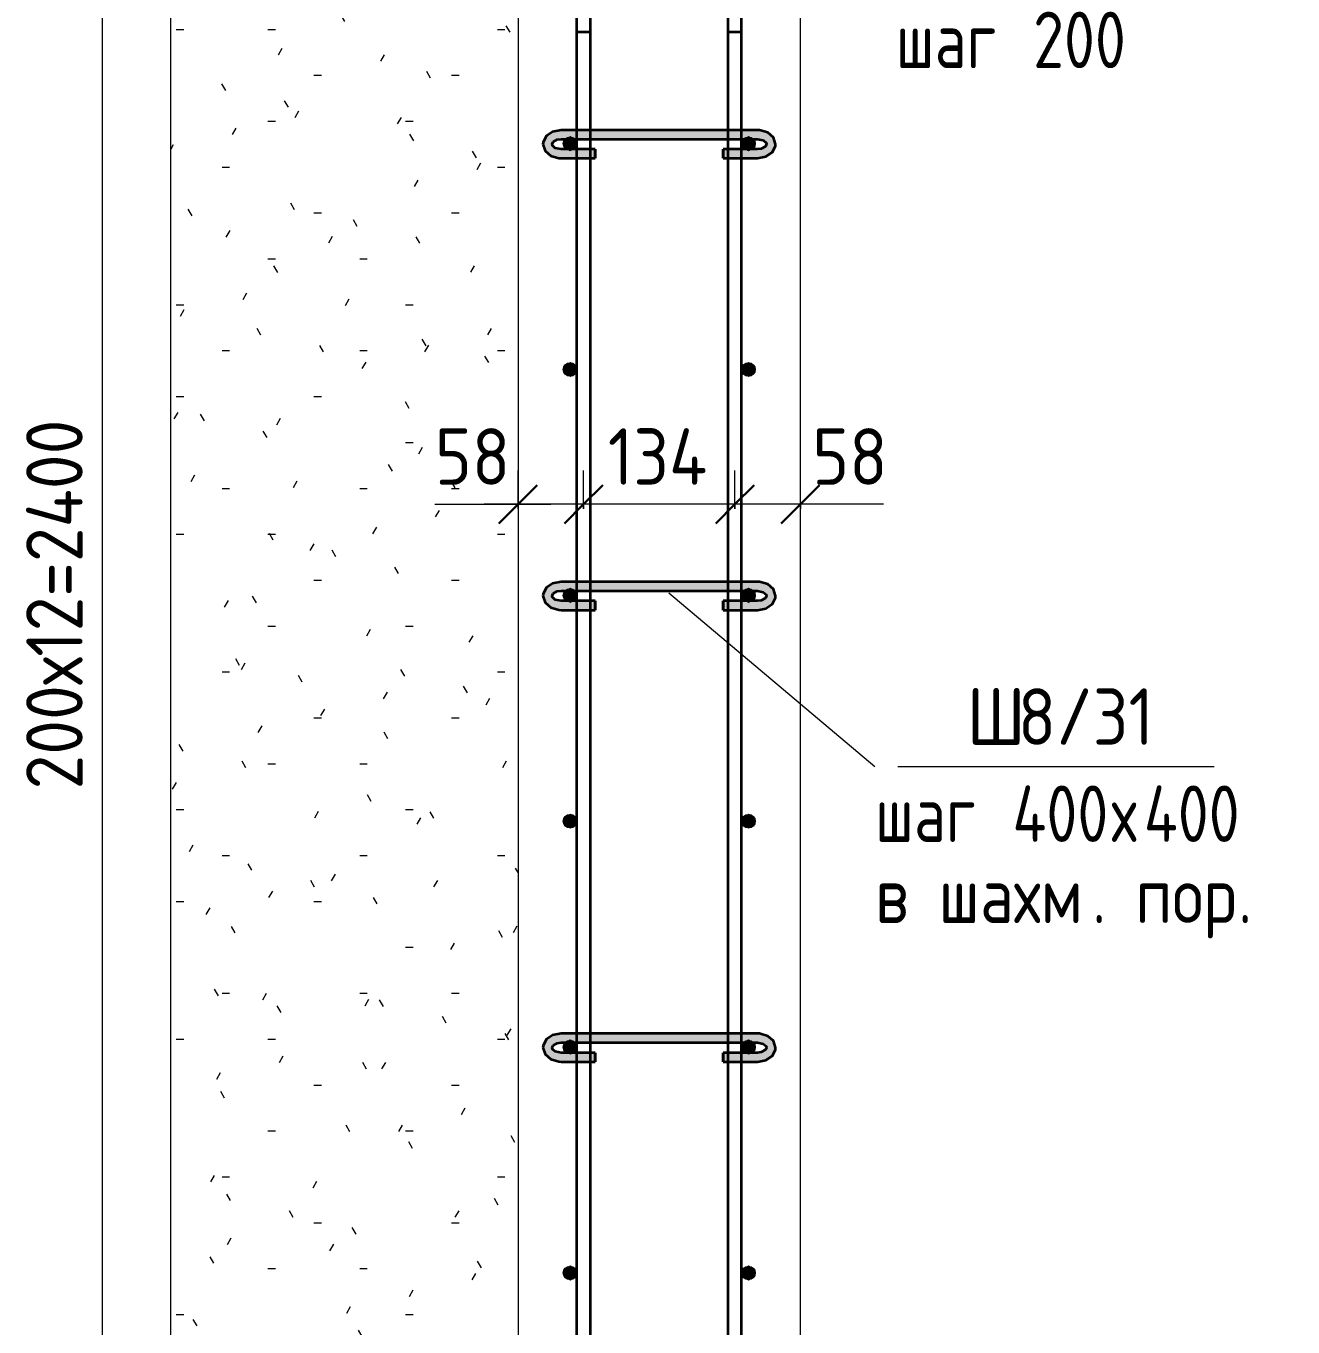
# Model space of a CAD drawing. Header units: millimetres. Extents: x 2384 to 38512, y -3571 to 48684.
# Drawn here: x 31386 to 32509, y -1968 to -816 of the extents above; entities that cross this region are included whole.
import ezdxf

# ---------------------------------------------------------------- set-up
doc = ezdxf.new("R2010")
doc.units = ezdxf.units.MM
for name, color, linetype, lineweight in [('AA_Dim', 7, 'Continuous', 9), ('AA_Dim-20', 7, 'Continuous', 9), ('AA_Oformlenie', 7, 'Continuous', 9), ('AA_Vinoska', 7, 'Continuous', 9), ('AF_Element', 7, 'Continuous', 20), ('AF_Element_Грунт', 253, 'Continuous', 20), ('AF_Stena_Опалубка', 253, 'Continuous', 20), ('Gen_Text', 7, 'Continuous', 9), ('KR_Armatura', 7, 'Continuous', 20), ('KR_Armatura_Tonkie', 7, 'Continuous', 20)]:
    doc.layers.add(name, color=color, linetype=linetype, lineweight=lineweight)
doc.styles.add('ISOCPEUR_1', font='isocpeur.ttf', dxfattribs={"width": 0.9, "height": 50})
doc.styles.add('ISOCPEUR_2', font='isocpeur.ttf', dxfattribs={"width": 0.8, "height": 50})
doc.styles.add('ISOCPEUR_3', font='isocpeur.ttf', dxfattribs={"width": 0.85, "height": 50})
doc.dimstyles.new('00_Точн_3_знака__прозр_', dxfattribs={"dimscale": 304.8, "dimtxt": 49.799059, "dimasz": 0.111549, "dimexe": 0.098425, "dimexo": 0.065617, "dimgap": 0.006562, "dimtad": 1, "dimdec": 3, "dimrnd": 0.001, "dimdsep": 46, "dimtxsty": 'ISOCPEUR_1', "dimblk1": 'OBLIQUE', "dimblk2": 'OBLIQUE', "dimsah": 1, "dimcen": 0.09, "dimdle": 0.098425, "dimazin": 0, "dimtfac": 1, "dimtdec": 4, "dimtix": 1, "dimtmove": 1, "dimatfit": 3, "dimfxl": 1, "dimtvp": 1, "dimtolj": 1, "dimtzin": 0, "dimlwd": 18, "dimlwe": 18, "dimarcsym": 2})
doc.dimstyles.new('00_Точн_3_знака__прозр__1', dxfattribs={"dimscale": 304.8, "dimtxt": 49.799059, "dimasz": 0.111549, "dimexe": 0.098425, "dimexo": 0.065617, "dimgap": 0.006562, "dimtad": 1, "dimdec": 3, "dimrnd": 0.001, "dimdsep": 46, "dimtxsty": 'ISOCPEUR_1', "dimblk1": 'OBLIQUE', "dimblk2": 'OBLIQUE', "dimsah": 1, "dimcen": 0.09, "dimdle": 0.098425, "dimazin": 0, "dimtfac": 1, "dimtdec": 4, "dimtix": 1, "dimtmove": 0, "dimatfit": 3, "dimfxl": 1, "dimtvp": 1, "dimtolj": 1, "dimtzin": 0, "dimlwd": 18, "dimlwe": 18, "dimarcsym": 2})

# ---------------------------------------------------------------- blocks, each defined once
blk = doc.blocks.new('грунт2 - грунт1-3847967-Сечение 10')
at = {"layer": 'AF_Element', "lineweight": 9}
h = blk.add_hatch(dxfattribs=at)
h.set_pattern_fill('FP_7', color=256, style=0, pattern_type=2)
h.set_pattern_definition([(0, (2786.753, -250), (162.56, 40.64), [6.706, -115.214, 6.706, -115.214, -650.24]), (0, (2786.753, -250), (162.56, 40.64), [-243.84, 6.706, -237.134, 6.706, -115.214, -284.48]), (0, (2786.753, -250), (162.56, 40.64), [-609.6, 6.706, -74.574, 6.706, -196.494]), (120, (2847.713, -229.68), (-116.47527, 120.4611), [6.706, -115.214, 6.706, -115.214, -650.24]), (120, (2847.713, -229.68), (-116.47527, 120.4611), [-243.84, 6.706, -237.134, 6.706, -115.214, -284.48]), (120, (2847.713, -229.68), (-116.47527, 120.4611), [-609.6, 6.706, -74.574, 6.706, -196.494]), (240, (2868.033, -148.4), (-46.08473, -161.1011), [6.706, -115.214, 6.706, -115.214, -650.24]), (240, (2868.033, -148.4), (-46.08473, -161.1011), [-243.84, 6.706, -237.134, 6.706, -115.214, -284.48]), (240, (2868.033, -148.4), (-46.08473, -161.1011), [-609.6, 6.706, -74.574, 6.706, -196.494])])
h.paths.add_polyline_path([(4525.3, -3059.8), (5078.6, -3059.8), (5078.6, -3043.7), (5100.6, -3043.7), (5100.6, -3059.8), (5111.9, -3025.1), (5123.2, -3059.8), (5510.1, -3059.8), (5510.1, -2970), (3760.1, -2970), (3760.1, -379.8), (3452.4, -379.8), (3452.4, -438.7), (3468.1, -438.7), (3468.1, -461.2), (3452.4, -461.2), (3487, -472.2), (3452.4, -483.2), (3452.4, -2171.1), (3468.1, -2171.1), (3468.1, -2193.6), (3452.4, -2193.6), (3487, -2204.6), (3452.4, -2215.6), (3452.4, -3059.8), (3979.8, -3059.8), (3979.8, -3043.7), (4001.8, -3043.7), (4001.8, -3059.8), (4013, -3025.1), (4024.3, -3059.8), (4217.6, -3059.8)])
blk = doc.blocks.new('261_Шпилька массив _НесАрм_РабПлоск_ - 8 А240-3919164-Сечение 10')
at = {"layer": 'KR_Armatura_Tonkie', "lineweight": 35}
for points in [[(3798.1, -931.8), (3798.1, -925), (3791.9, -923.5), (3790.5, -921.8), (3790.1, -920.5), (3791.1, -917.7), (3794.5, -915.5), (3798.1, -914.8), (3798.1, -908), (3792, -909), (3789.2, -910.3), (3785.6, -913.4), (3783.3, -916.2), (3782.1, -920.5), (3783.3, -924.8), (3786.7, -928.5), (3792.2, -931), (3794.2, -931.3)], [(3958.1, -914.8), (3972.1, -914.8), (3972.1, -908), (3798.1, -908.1), (3798.1, -914.8), (3948.4, -914.8)], [(3972.1, -931.8), (3978.2, -930.9), (3983.4, -928.5), (3986.8, -924.8), (3988.1, -920.5), (3986.8, -916.1), (3984.5, -912.6), (3979.6, -909.5), (3972.1, -908.1), (3972.1, -914.8), (3976.1, -915.6), (3979, -917.7), (3980, -920.7), (3979.4, -922.1), (3977.5, -923.7), (3972.1, -925.1), (3972.1, -931)], [(3833, -916), (3972.1, -915.9), (3972.1, -914.8), (3798.1, -914.8), (3798.1, -916), (3824.1, -916)], [(3798.1, -931.8), (3828.4, -931.8), (3828.4, -925), (3798.1, -925.1), (3798.1, -931)], [(3798.1, -933), (3828.4, -932.8), (3828.4, -931.8), (3798.1, -931.8), (3798.1, -932.8)], [(3972.1, -931.8), (3972.1, -925), (3941.8, -925.1), (3941.8, -931.8), (3958.1, -931.8)], [(3941.8, -933), (3972.1, -932.8), (3972.1, -931.8), (3941.8, -931.8), (3941.8, -932.8)], [(3798.1, -1331.8), (3798.1, -1325), (3791.9, -1323.5), (3790.5, -1321.8), (3790.1, -1320.5), (3791.1, -1317.7), (3794.5, -1315.5), (3798.1, -1314.8), (3798.1, -1308), (3792, -1309), (3789.2, -1310.3), (3785.6, -1313.4), (3783.3, -1316.2), (3782.1, -1320.5), (3783.3, -1324.8), (3786.7, -1328.5), (3792.2, -1331), (3794.5, -1331.3)], [(3909.9, -1314.8), (3972.1, -1314.8), (3972.1, -1308), (3798.1, -1308.1), (3798.1, -1314.8), (3833, -1314.8)], [(3972.1, -1331.8), (3978.2, -1330.9), (3983.4, -1328.5), (3986.8, -1324.8), (3988.1, -1320.5), (3986.8, -1316.1), (3984.5, -1312.6), (3979.6, -1309.5), (3972.1, -1308.1), (3972.1, -1314.8), (3976.1, -1315.6), (3979, -1317.7), (3980, -1320.7), (3979.4, -1322.1), (3977.5, -1323.7), (3972.1, -1325.1), (3972.1, -1331)], [(3967.6, -1316), (3972.1, -1315.9), (3972.1, -1314.8), (3798.1, -1314.8), (3798.1, -1316), (3958.1, -1316)], [(3828.4, -1331.8), (3828.4, -1325), (3798.1, -1325.1), (3798.1, -1331.8), (3824.1, -1331.8)], [(3824.1, -1333), (3828.4, -1332.8), (3828.4, -1331.8), (3798.1, -1331.8), (3798.1, -1333), (3813.7, -1333)], [(3958.1, -1331.8), (3972.1, -1331.8), (3972.1, -1325), (3941.8, -1325.1), (3941.8, -1331.8), (3948.4, -1331.8)], [(3967.6, -1333), (3972.1, -1332.8), (3972.1, -1331.8), (3941.8, -1331.8), (3941.8, -1333), (3958.1, -1333)], [(3798.1, -1731.8), (3798.1, -1725), (3791.9, -1723.5), (3790.5, -1721.8), (3790.1, -1720.5), (3791.1, -1717.7), (3794.5, -1715.5), (3798.1, -1714.8), (3798.1, -1708), (3792, -1709), (3789.2, -1710.3), (3785.6, -1713.4), (3783.3, -1716.2), (3782.1, -1720.5), (3783.3, -1724.8), (3786.7, -1728.5), (3792.2, -1731), (3794.5, -1731.3)], [(3909.9, -1714.8), (3972.1, -1714.8), (3972.1, -1708), (3798.1, -1708.1), (3798.1, -1714.8), (3833, -1714.8)], [(3967.6, -1716), (3972.1, -1715.9), (3972.1, -1714.8), (3798.1, -1714.8), (3798.1, -1716), (3958.1, -1716)], [(3972.1, -1731.8), (3978.2, -1730.9), (3983.4, -1728.5), (3986.8, -1724.8), (3988.1, -1720.5), (3986.8, -1716.1), (3984.5, -1712.6), (3979.4, -1709.4), (3972.1, -1708.1), (3972.1, -1714.8), (3976.1, -1715.6), (3979, -1717.7), (3980, -1720.7), (3979.4, -1722.1), (3977.5, -1723.7), (3972.1, -1725.1), (3972.1, -1731)], [(3828.4, -1731.8), (3828.4, -1725), (3798.1, -1725.1), (3798.1, -1731.8), (3824.1, -1731.8)], [(3972.1, -1731.8), (3972.1, -1725), (3941.8, -1725.1), (3941.8, -1731.8), (3967.6, -1731.8)], [(3824.1, -1733), (3828.4, -1732.8), (3828.4, -1731.8), (3798.1, -1731.8), (3798.1, -1733), (3813.7, -1733)], [(3967.6, -1733), (3972.1, -1732.8), (3972.1, -1731.8), (3941.8, -1731.8), (3941.8, -1733), (3958.1, -1733)]]:
    blk.add_hatch(color=256, dxfattribs=at).paths.add_polyline_path(points)
h = blk.add_hatch(color=256, dxfattribs=at)
h.paths.add_polyline_path([(3798.1, -933), (3798.1, -931.8), (3791.9, -930.9), (3786.7, -928.5), (3783.3, -924.8), (3786.1, -928.1), (3789.4, -930.8), (3792, -932), (3794.6, -932.4)])
h.paths.add_polyline_path([(3790.6, -919), (3791.9, -917.4), (3798.1, -915.9), (3798.1, -914.8), (3794.1, -915.6), (3791.1, -917.7), (3790.9, -918.3)])
h = blk.add_hatch(color=256, dxfattribs=at)
h.paths.add_polyline_path([(3972.1, -933), (3979.6, -931.5), (3984.5, -928.4), (3986.8, -924.8), (3983.4, -928.5), (3978, -931), (3972.1, -931.8), (3972.1, -932.8)])
h.paths.add_polyline_path([(3979.3, -918.6), (3978.9, -917.6), (3976.1, -915.6), (3972.1, -914.8), (3972.1, -916), (3972.7, -916.1), (3979.1, -918.5)])
h.paths.add_polyline_path([(3980, -920.6), (3980.1, -920.5), (3980, -920.5)])
h = blk.add_hatch(color=256, dxfattribs=at)
h.paths.add_polyline_path([(3798.1, -1333), (3798.1, -1331.8), (3791.9, -1330.9), (3786.7, -1328.5), (3783.3, -1324.8), (3786.1, -1328.1), (3789.4, -1330.8), (3792, -1332), (3794.6, -1332.4)])
h.paths.add_polyline_path([(3790.6, -1319), (3791.9, -1317.4), (3798.1, -1315.9), (3798.1, -1314.8), (3794.1, -1315.6), (3791.1, -1317.7), (3790.9, -1318.3)])
h = blk.add_hatch(color=256, dxfattribs=at)
h.paths.add_polyline_path([(3972.1, -1333), (3979.6, -1331.5), (3984.5, -1328.4), (3986.8, -1324.8), (3983.4, -1328.5), (3978.2, -1330.9), (3972.1, -1331.8), (3972.1, -1332.8)])
h.paths.add_polyline_path([(3979.3, -1318.6), (3978.9, -1317.6), (3976.1, -1315.6), (3972.1, -1314.8), (3972.1, -1316), (3972.7, -1316.1), (3979.1, -1318.5)])
h.paths.add_polyline_path([(3980, -1320.6), (3980.1, -1320.5), (3980, -1320.5)])
h = blk.add_hatch(color=256, dxfattribs=at)
h.paths.add_polyline_path([(3798.1, -1733), (3798.1, -1731.8), (3791.9, -1730.9), (3786.7, -1728.5), (3783.3, -1724.8), (3786.1, -1728.1), (3789.4, -1730.8), (3792, -1732), (3794.6, -1732.4)])
h.paths.add_polyline_path([(3790.6, -1719), (3791.9, -1717.4), (3798.1, -1715.9), (3798.1, -1714.8), (3794.1, -1715.6), (3791.1, -1717.7), (3790.9, -1718.3)])
h = blk.add_hatch(color=256, dxfattribs=at)
h.paths.add_polyline_path([(3972.1, -1733), (3979.6, -1731.5), (3984.5, -1728.4), (3986.8, -1724.8), (3983.4, -1728.5), (3978.2, -1730.9), (3972.1, -1731.8), (3972.1, -1732.8)])
h.paths.add_polyline_path([(3979.3, -1718.6), (3978.9, -1717.6), (3976.1, -1715.6), (3972.1, -1714.8), (3972.1, -1716), (3972.7, -1716.1), (3979.1, -1718.5)])
h.paths.add_polyline_path([(3980, -1720.6), (3980.1, -1720.5), (3980, -1720.5)])
for p, q in [((3812.1, -908), (3798.1, -908)), ((3824.1, -908), (3812.1, -908)), ((3946.1, -908), (3824.1, -908)), ((3958.1, -908), (3946.1, -908)), ((3972.1, -908), (3958.1, -908)), ((3798.1, -916), (3812.1, -916)), ((3812.1, -916), (3824.1, -916)), ((3824.1, -916), (3946.1, -916)), ((3946.1, -916), (3958.1, -916)), ((3958.1, -916), (3972.1, -916)), ((3812.1, -925), (3798.1, -925)), ((3798.1, -933), (3812.1, -933)), ((3824.1, -925), (3812.1, -925)), ((3812.1, -933), (3824.1, -933)), ((3828.4, -925), (3824.1, -925)), ((3824.1, -933), (3828.4, -933)), ((3828.4, -925), (3828.4, -931.8)), ((3828.4, -926.2), (3828.4, -925.1)), ((3828.4, -929.8), (3828.4, -926.2)), ((3828.4, -932.8), (3828.4, -930)), ((3828.4, -931.8), (3828.4, -933)), ((3946.1, -925), (3941.8, -925)), ((3941.8, -931.8), (3941.8, -925)), ((3941.8, -925.1), (3941.8, -926.2)), ((3941.8, -926.2), (3941.8, -929.8)), ((3941.8, -930), (3941.8, -932.8)), ((3941.8, -933), (3941.8, -931.8)), ((3941.8, -933), (3946.1, -933)), ((3958.1, -925), (3946.1, -925)), ((3946.1, -933), (3958.1, -933)), ((3972.1, -925), (3958.1, -925)), ((3958.1, -933), (3972.1, -933)), ((3812.1, -1308), (3798.1, -1308)), ((3824.1, -1308), (3812.1, -1308)), ((3946.1, -1308), (3824.1, -1308)), ((3958.1, -1308), (3946.1, -1308)), ((3972.1, -1308), (3958.1, -1308)), ((3798.1, -1316), (3812.1, -1316)), ((3812.1, -1316), (3824.1, -1316)), ((3824.1, -1316), (3946.1, -1316)), ((3946.1, -1316), (3958.1, -1316)), ((3958.1, -1316), (3972.1, -1316)), ((3812.1, -1325), (3798.1, -1325)), ((3798.1, -1333), (3812.1, -1333)), ((3824.1, -1325), (3812.1, -1325)), ((3812.1, -1333), (3824.1, -1333)), ((3828.4, -1325), (3824.1, -1325)), ((3824.1, -1333), (3828.4, -1333)), ((3828.4, -1325), (3828.4, -1331.8)), ((3828.4, -1326.2), (3828.4, -1325.1)), ((3828.4, -1332.8), (3828.4, -1326.2)), ((3828.4, -1331.8), (3828.4, -1333)), ((3946.1, -1325), (3941.8, -1325)), ((3941.8, -1331.8), (3941.8, -1325)), ((3941.8, -1325.1), (3941.8, -1326.2)), ((3941.8, -1326.2), (3941.8, -1332.8)), ((3941.8, -1333), (3941.8, -1331.8)), ((3941.8, -1333), (3946.1, -1333)), ((3958.1, -1325), (3946.1, -1325)), ((3946.1, -1333), (3958.1, -1333)), ((3972.1, -1325), (3958.1, -1325)), ((3958.1, -1333), (3972.1, -1333)), ((3812.1, -1708), (3798.1, -1708)), ((3798.1, -1716), (3812.1, -1716)), ((3824.1, -1708), (3812.1, -1708)), ((3812.1, -1716), (3824.1, -1716)), ((3946.1, -1708), (3824.1, -1708)), ((3824.1, -1716), (3946.1, -1716)), ((3958.1, -1708), (3946.1, -1708)), ((3946.1, -1716), (3958.1, -1716)), ((3972.1, -1708), (3958.1, -1708)), ((3958.1, -1716), (3972.1, -1716)), ((3812.1, -1725), (3798.1, -1725)), ((3824.1, -1725), (3812.1, -1725)), ((3828.4, -1725), (3824.1, -1725)), ((3828.4, -1725), (3828.4, -1731.8)), ((3828.4, -1726.2), (3828.4, -1725.1)), ((3828.4, -1732.8), (3828.4, -1726.2)), ((3946.1, -1725), (3941.8, -1725)), ((3941.8, -1731.8), (3941.8, -1725)), ((3941.8, -1725.1), (3941.8, -1726.2)), ((3941.8, -1726.2), (3941.8, -1732.8)), ((3958.1, -1725), (3946.1, -1725)), ((3972.1, -1725), (3958.1, -1725)), ((3798.1, -1733), (3812.1, -1733)), ((3812.1, -1733), (3824.1, -1733)), ((3824.1, -1733), (3828.4, -1733)), ((3828.4, -1731.8), (3828.4, -1733)), ((3941.8, -1733), (3941.8, -1731.8)), ((3941.8, -1733), (3946.1, -1733)), ((3946.1, -1733), (3958.1, -1733)), ((3958.1, -1733), (3972.1, -1733))]:
    blk.add_line(p, q, dxfattribs=at)
at = {"layer": 'KR_Armatura_Tonkie', "lineweight": 35, "flags": 128}
for points in [[(3798.1, -908), (3790.5, -909.5), (3784.9, -913.4), (3782.2, -918.9), (3782.1, -920.5)], [(3988.1, -920.5), (3986.2, -914.6), (3981.2, -910.2), (3973.9, -908.1), (3972.1, -908)], [(3782.1, -920.5), (3783.9, -926.4), (3788.9, -930.8), (3796.2, -932.9), (3798.1, -933)], [(3790.1, -920.5), (3791, -918.5), (3794.8, -916.4), (3798.1, -916)], [(3798.1, -925), (3793, -923.9), (3790.4, -921.7), (3790.1, -920.5)], [(3972.1, -916), (3977.1, -917.1), (3979.7, -919.3), (3980.1, -920.5)], [(3972.1, -933), (3979.6, -931.5), (3985.3, -927.6), (3987.9, -922.1), (3988.1, -920.5)], [(3980.1, -920.5), (3979.1, -922.5), (3975.3, -924.5), (3972.1, -925)], [(3798.1, -1308), (3790.5, -1309.5), (3784.9, -1313.4), (3782.2, -1318.9), (3782.1, -1320.5)], [(3988.1, -1320.5), (3986.2, -1314.6), (3981.2, -1310.2), (3973.9, -1308.1), (3972.1, -1308)], [(3782.1, -1320.5), (3783.9, -1326.4), (3788.9, -1330.8), (3796.2, -1332.9), (3798.1, -1333)], [(3790.1, -1320.5), (3791, -1318.5), (3794.8, -1316.4), (3798.1, -1316)], [(3798.1, -1325), (3793, -1323.9), (3790.4, -1321.7), (3790.1, -1320.5)], [(3972.1, -1316), (3977.1, -1317.1), (3979.7, -1319.3), (3980.1, -1320.5)], [(3972.1, -1333), (3979.6, -1331.5), (3985.3, -1327.6), (3987.9, -1322.1), (3988.1, -1320.5)], [(3980.1, -1320.5), (3979.1, -1322.5), (3975.3, -1324.5), (3972.1, -1325)], [(3798.1, -1708), (3790.5, -1709.5), (3784.9, -1713.4), (3782.2, -1718.9), (3782.1, -1720.5)], [(3790.1, -1720.5), (3791, -1718.5), (3794.8, -1716.4), (3798.1, -1716)], [(3988.1, -1720.5), (3986.2, -1714.6), (3981.2, -1710.2), (3973.9, -1708.1), (3972.1, -1708)], [(3972.1, -1716), (3977.1, -1717.1), (3979.7, -1719.3), (3980.1, -1720.5)], [(3782.1, -1720.5), (3783.9, -1726.4), (3788.9, -1730.8), (3796.2, -1732.9), (3798.1, -1733)], [(3798.1, -1725), (3793, -1723.9), (3790.4, -1721.7), (3790.1, -1720.5)], [(3972.1, -1733), (3979.6, -1731.5), (3985.3, -1727.6), (3987.9, -1722.1), (3988.1, -1720.5)], [(3980.1, -1720.5), (3979.1, -1722.5), (3975.3, -1724.5), (3972.1, -1725)]]:
    blk.add_lwpolyline(points, dxfattribs=at)
blk = doc.blocks.new('011_Прямоугольник обрыва _ЭлУзла_ - 011_Прямоугольник обрыва _ЭлУзла_-3913280-Сечение 10')
at = {"layer": 'AA_Oformlenie'}
blk.add_line((3452.4, -2171.1), (3452.4, -483.2), dxfattribs=at)
blk = doc.blocks.new('DIMBLOCK216-Сечение 10')
at = {"layer": 'AA_Dim-20', "lineweight": 30}
for p, q in [((31453.8, -120), (31436.8, -103)), ((31453.8, -120), (31470.8, -137)), ((31453.8, -2520), (31436.8, -2503)), ((31453.8, -2520), (31470.8, -2537))]:
    blk.add_line(p, q, dxfattribs=at)
at = {"layer": 'AA_Dim-20', "lineweight": 18}
for p, q in [((31842.2, -120), (31423.8, -120)), ((31453.8, -120), (31453.8, -2520)), ((31453.8, -120), (31842.2, -120)), ((31842.2, -2520), (31423.8, -2520)), ((31453.8, -2520), (31842.2, -2520))]:
    blk.add_line(p, q, dxfattribs=at)
at = {"layer": 'AA_Dim-20', "color": 0, "lineweight": 18, "insert": (31386.5, -1491.9), "char_height": 50, "width": 412.566, "attachment_point": 1, "rotation": 90, "line_spacing_factor": 1.149209, "style": 'ISOCPEUR_1'}
blk.add_mtext('200х12=2400', dxfattribs=at)
blk = doc.blocks.new('_Oblique')
at = {"color": 0, "linetype": 'ByBlock', "lineweight": -2}
blk.add_line((-0.5, -0.5), (0.5, 0.5), dxfattribs=at)
blk = doc.blocks.new('DIMBLOCK219-Сечение 10')
at = {"layer": 'AA_Dim-20', "lineweight": 18}
for p, q in [((32014.2, -1243.5), (32014.2, -1209.4)), ((32072.2, -1243.5), (32072.2, -1209.4)), ((32102.2, -1239.4), (32014.2, -1239.4)), ((32014.2, -1239.4), (32014.2, -1243.5)), ((32062.7, -1239.4), (32043.2, -1239.4)), ((32145.9, -1239.4), (32062.7, -1239.4)), ((32072.2, -1239.4), (32072.2, -1243.5))]:
    blk.add_line(p, q, dxfattribs=at)
at = {"layer": 'AA_Dim-20', "lineweight": 30}
for p, q in [((32014.2, -1239.4), (32031.2, -1222.4)), ((32072.2, -1239.4), (32089.2, -1222.4)), ((32014.2, -1239.4), (31997.2, -1256.4)), ((32072.2, -1239.4), (32055.2, -1256.4))]:
    blk.add_line(p, q, dxfattribs=at)
at = {"layer": 'AA_Dim-20', "color": 0, "lineweight": 18, "insert": (32082.7, -1172.1), "char_height": 50, "width": 75.848, "attachment_point": 1, "line_spacing_factor": 1.149209, "style": 'ISOCPEUR_1'}
blk.add_mtext('58', dxfattribs=at)
blk = doc.blocks.new('DIMBLOCK220-Сечение 10')
at = {"layer": 'AA_Dim-20', "lineweight": 18}
for p, q in [((31880.2, -1243.5), (31880.2, -1209.4)), ((32014.2, -1243.5), (32014.2, -1209.4)), ((32014.2, -1239.4), (31880.2, -1239.4)), ((31880.2, -1239.4), (31880.2, -1243.5)), ((32014.2, -1239.4), (32014.2, -1243.5))]:
    blk.add_line(p, q, dxfattribs=at)
at = {"layer": 'AA_Dim-20', "lineweight": 30}
for p, q in [((31880.2, -1239.4), (31897.2, -1222.4)), ((32014.2, -1239.4), (32031.2, -1222.4)), ((31880.2, -1239.4), (31863.2, -1256.4)), ((32014.2, -1239.4), (31997.2, -1256.4))]:
    blk.add_line(p, q, dxfattribs=at)
at = {"layer": 'AA_Dim-20', "color": 0, "lineweight": 18, "insert": (31901.7, -1172.1), "char_height": 50, "width": 109.175, "attachment_point": 1, "line_spacing_factor": 1.149209, "style": 'ISOCPEUR_1'}
blk.add_mtext('134', dxfattribs=at)
blk = doc.blocks.new('DIMBLOCK221-Сечение 10')
at = {"layer": 'AA_Dim-20', "lineweight": 18}
for p, q in [((31822.2, -1243.5), (31822.2, -1209.4)), ((31880.2, -1243.5), (31880.2, -1209.4)), ((31748.5, -1239.4), (31831.7, -1239.4)), ((31880.2, -1239.4), (31792.2, -1239.4)), ((31822.2, -1239.4), (31822.2, -1243.5)), ((31831.7, -1239.4), (31851.2, -1239.4)), ((31880.2, -1239.4), (31880.2, -1243.5))]:
    blk.add_line(p, q, dxfattribs=at)
at = {"layer": 'AA_Dim-20', "lineweight": 30}
for p, q in [((31822.2, -1239.4), (31839.2, -1222.4)), ((31880.2, -1239.4), (31897.2, -1222.4)), ((31822.2, -1239.4), (31805.2, -1256.4)), ((31880.2, -1239.4), (31863.2, -1256.4))]:
    blk.add_line(p, q, dxfattribs=at)
at = {"layer": 'AA_Dim-20', "color": 0, "lineweight": 18, "insert": (31748.5, -1172.1), "char_height": 50, "width": 75.848, "attachment_point": 1, "line_spacing_factor": 1.149209, "style": 'ISOCPEUR_1'}
blk.add_mtext('58', dxfattribs=at)
blk = doc.blocks.new('042_М_Арматуры - Диам длина поз _ Комментарий-2260297-Сечение 10')
at = {"layer": 'AA_Vinoska'}
blk.add_line((4076.2, -175), (4356.2, -175), dxfattribs=at)

msp = doc.modelspace()

# ---------------------------------------------------------------- hatches: boundary and pattern name
at = {"layer": 'KR_Armatura'}
h = msp.add_hatch(color=256, dxfattribs=at)
edge = h.paths.add_edge_path()
edge.add_arc((31868.2002, -920), 6, 0, 360)
for points in [[(31868.2002, -926), (31873.3964, -923), (31873.3964, -917), (31868.2002, -914), (31863.0041, -917), (31863.0041, -923)], [(32026.2002, -926), (32031.3964, -923), (32031.3964, -917), (32026.2002, -914), (32021.0041, -917), (32021.0041, -923)], [(31868.2002, -1126), (31873.3964, -1123), (31873.3964, -1117), (31868.2002, -1114), (31863.0041, -1117), (31863.0041, -1123)], [(32026.2002, -1126), (32031.3964, -1123), (32031.3964, -1117), (32026.2002, -1114), (32021.0041, -1117), (32021.0041, -1123)], [(31868.2002, -1326), (31873.3964, -1323), (31873.3964, -1317), (31868.2002, -1314), (31863.0041, -1317), (31863.0041, -1323)], [(32026.2002, -1326), (32031.3964, -1323), (32031.3964, -1317), (32026.2002, -1314), (32021.0041, -1317), (32021.0041, -1323)], [(31868.2002, -1526), (31873.3964, -1523), (31873.3964, -1517), (31868.2002, -1514), (31863.0041, -1517), (31863.0041, -1523)], [(32026.2002, -1526), (32031.3964, -1523), (32031.3964, -1517), (32026.2002, -1514), (32021.0041, -1517), (32021.0041, -1523)], [(31868.2002, -1726), (31873.3964, -1723), (31873.3964, -1717), (31868.2002, -1714), (31863.0041, -1717), (31863.0041, -1723), (31864.4911, -1723.8585)], [(32026.2002, -1726), (32031.3964, -1723), (32031.3964, -1717), (32026.2002, -1714), (32021.0041, -1717), (32021.0041, -1723)], [(31868.2002, -1926), (31873.3964, -1923), (31873.3964, -1917), (31868.2002, -1914), (31863.0041, -1917), (31863.0041, -1923)], [(32026.2002, -1926), (32031.3964, -1923), (32031.3964, -1917), (32026.2002, -1914), (32021.0041, -1917), (32021.0041, -1923)]]:
    msp.add_hatch(color=256, dxfattribs=at).paths.add_polyline_path(points)
h = msp.add_hatch(color=256, dxfattribs=at)
edge = h.paths.add_edge_path()
edge.add_arc((32026.2002, -920), 6, 0, 360)
h = msp.add_hatch(color=256, dxfattribs=at)
edge = h.paths.add_edge_path()
edge.add_arc((31868.2002, -1120), 6, 0, 360)
h = msp.add_hatch(color=256, dxfattribs=at)
edge = h.paths.add_edge_path()
edge.add_arc((32026.2002, -1120), 6, 0, 360)
h = msp.add_hatch(color=256, dxfattribs=at)
edge = h.paths.add_edge_path()
edge.add_arc((31868.2002, -1320), 6, 0, 360)
h = msp.add_hatch(color=256, dxfattribs=at)
edge = h.paths.add_edge_path()
edge.add_arc((32026.2002, -1320), 6, 0, 360)
h = msp.add_hatch(color=256, dxfattribs=at)
edge = h.paths.add_edge_path()
edge.add_arc((31868.2002, -1520), 6, 0, 360)
h = msp.add_hatch(color=256, dxfattribs=at)
edge = h.paths.add_edge_path()
edge.add_arc((32026.2002, -1520), 6, 0, 360)
h = msp.add_hatch(color=256, dxfattribs=at)
edge = h.paths.add_edge_path()
edge.add_arc((31868.2002, -1720), 6, 0, 360)
h = msp.add_hatch(color=256, dxfattribs=at)
edge = h.paths.add_edge_path()
edge.add_arc((32026.2002, -1720), 6, 0, 360)
h = msp.add_hatch(color=256, dxfattribs=at)
edge = h.paths.add_edge_path()
edge.add_arc((31868.2002, -1920), 6, 0, 360)
h = msp.add_hatch(color=256, dxfattribs=at)
edge = h.paths.add_edge_path()
edge.add_arc((32026.2002, -1920), 6, 0, 360)

# ---------------------------------------------------------------- linework, layer by layer
at = {"layer": 'AA_Vinoska'}
msp.add_line((31955.8298, -1317.8188), (32138.2924, -1471.4523), dxfattribs=at)
at = {"layer": 'AF_Stena_Опалубка'}
for p, q in [((31822.2002, 0), (31822.2002, -2570)), ((32072.2002, -2570), (32072.2002, 0))]:
    msp.add_line(p, q, dxfattribs=at)
at = {"layer": 'KR_Armatura'}
for p, q in [((31868.2002, -914), (31863.0041, -917)), ((31863.0041, -917), (31863.0041, -923)), ((31873.3964, -917), (31868.2002, -914)), ((31873.3964, -923), (31873.3964, -917)), ((32026.2002, -914), (32021.0041, -917)), ((32021.0041, -917), (32021.0041, -923)), ((32031.3964, -917), (32026.2002, -914)), ((32031.3964, -923), (32031.3964, -917)), ((31863.0041, -923), (31868.2002, -926)), ((31868.2002, -926), (31873.3964, -923)), ((32021.0041, -923), (32026.2002, -926)), ((32026.2002, -926), (32031.3964, -923)), ((31868.2002, -1114), (31863.0041, -1117)), ((31863.0041, -1117), (31863.0041, -1123)), ((31873.3964, -1117), (31868.2002, -1114)), ((31873.3964, -1123), (31873.3964, -1117)), ((32026.2002, -1114), (32021.0041, -1117)), ((32021.0041, -1117), (32021.0041, -1123)), ((32031.3964, -1117), (32026.2002, -1114)), ((32031.3964, -1123), (32031.3964, -1117)), ((31863.0041, -1123), (31868.2002, -1126)), ((31868.2002, -1126), (31873.3964, -1123)), ((32021.0041, -1123), (32026.2002, -1126)), ((32026.2002, -1126), (32031.3964, -1123)), ((31868.2002, -1314), (31863.0041, -1317)), ((31863.0041, -1317), (31863.0041, -1323)), ((31863.0041, -1323), (31868.2002, -1326)), ((31873.3964, -1317), (31868.2002, -1314)), ((31868.2002, -1326), (31873.3964, -1323)), ((31873.3964, -1323), (31873.3964, -1317)), ((32026.2002, -1314), (32021.0041, -1317)), ((32021.0041, -1317), (32021.0041, -1323)), ((32021.0041, -1323), (32026.2002, -1326)), ((32031.3964, -1317), (32026.2002, -1314)), ((32026.2002, -1326), (32031.3964, -1323)), ((32031.3964, -1323), (32031.3964, -1317)), ((31868.2002, -1514), (31863.0041, -1517)), ((31863.0041, -1517), (31863.0041, -1523)), ((31873.3964, -1517), (31868.2002, -1514)), ((31873.3964, -1523), (31873.3964, -1517)), ((32026.2002, -1514), (32021.0041, -1517)), ((32021.0041, -1517), (32021.0041, -1523)), ((32031.3964, -1517), (32026.2002, -1514)), ((32031.3964, -1523), (32031.3964, -1517)), ((31863.0041, -1523), (31868.2002, -1526)), ((31868.2002, -1526), (31873.3964, -1523)), ((32021.0041, -1523), (32026.2002, -1526)), ((32026.2002, -1526), (32031.3964, -1523)), ((31868.2002, -1714), (31863.0041, -1717)), ((31873.3964, -1717), (31868.2002, -1714)), ((32026.2002, -1714), (32021.0041, -1717)), ((32031.3964, -1717), (32026.2002, -1714)), ((31863.0041, -1717), (31863.0041, -1723)), ((31863.0041, -1723), (31864.4911, -1723.8585)), ((31864.4911, -1723.8585), (31868.2002, -1726)), ((31868.2002, -1726), (31873.3964, -1723)), ((31873.3964, -1723), (31873.3964, -1717)), ((32021.0041, -1717), (32021.0041, -1723)), ((32021.0041, -1723), (32026.2002, -1726)), ((32026.2002, -1726), (32031.3964, -1723)), ((32031.3964, -1723), (32031.3964, -1717)), ((31868.2002, -1914), (31863.0041, -1917)), ((31863.0041, -1917), (31863.0041, -1923)), ((31863.0041, -1923), (31868.2002, -1926)), ((31873.3964, -1917), (31868.2002, -1914)), ((31868.2002, -1926), (31873.3964, -1923)), ((31873.3964, -1923), (31873.3964, -1917)), ((32026.2002, -1914), (32021.0041, -1917)), ((32021.0041, -1917), (32021.0041, -1923)), ((32021.0041, -1923), (32026.2002, -1926)), ((32031.3964, -1917), (32026.2002, -1914)), ((32026.2002, -1926), (32031.3964, -1923)), ((32031.3964, -1923), (32031.3964, -1917))]:
    msp.add_line(p, q, dxfattribs=at)
for centre in [(31868.2002, -920), (32026.2002, -920), (31868.2002, -1120), (32026.2002, -1120), (31868.2002, -1320), (32026.2002, -1320), (31868.2002, -1520), (32026.2002, -1520), (31868.2002, -1720), (32026.2002, -1720), (31868.2002, -1920), (32026.2002, -1920)]:
    msp.add_circle(centre, 6, dxfattribs=at)
at = {"layer": 'KR_Armatura_Tonkie', "lineweight": 35}
for p, q in [((31874.2002, -2562), (31874.2002, -30)), ((31886.2002, -2562), (31886.2002, -30)), ((32008.2002, -2562), (32008.2002, -30)), ((32020.2002, -2562), (32020.2002, -30)), ((31886.2002, -821.3345), (31874.2002, -821.3345)), ((31874.2002, -2562), (31874.2002, -821.3345)), ((31886.2002, -2562), (31886.2002, -821.3345)), ((32020.2002, -821.3345), (32008.2002, -821.3345)), ((32008.2002, -2562), (32008.2002, -821.3345)), ((32020.2002, -2562), (32020.2002, -821.3345))]:
    msp.add_line(p, q, dxfattribs=at)

# ---------------------------------------------------------------- block references
at = {"layer": 'AA_Oformlenie'}
msp.add_blockref('011_Прямоугольник обрыва _ЭлУзла_ - 011_Прямоугольник обрыва _ЭлУзла_-3913280-Сечение 10', (28062.1383, 0), dxfattribs=at)
at = {"layer": 'AA_Vinoska'}
msp.add_blockref('042_М_Арматуры - Диам длина поз _ Комментарий-2260297-Сечение 10', (28082.4255, -1296.4681), dxfattribs=at)
at = {"layer": 'AF_Element_Грунт'}
msp.add_blockref('грунт2 - грунт1-3847967-Сечение 10', (28062.1383, 0), dxfattribs=at)
at = {"layer": 'KR_Armatura_Tonkie', "lineweight": 35}
msp.add_blockref('261_Шпилька массив _НесАрм_РабПлоск_ - 8 А240-3919164-Сечение 10', (28062.1383, 0), dxfattribs=at)

# ---------------------------------------------------------------- texts
at = {"layer": 'AA_Vinoska', "char_height": 50, "attachment_point": 1}
for s, insert, width, style in [(' 200', (32252.8948, -803.1894), 133.4008, 'ISOCPEUR_2'), ('шаг', (32156.5865, -803.1894), 116.7257, 'ISOCPEUR_2'), ('\\fISOCPEUR|b0|i0|c204|p34|;\\W.9;Ш', (32219.5724, -1402.3702), 54.835425, 'ISOCPEUR_1'), ('8/31', (32264.8161, -1402.3702), 144.30375, 'ISOCPEUR_1'), (' 400', (32234.6007, -1488.3513), 137.2489, 'ISOCPEUR_2'), ('400', (32376.4174, -1488.3513), 107.7468, 'ISOCPEUR_2'), ('шаг', (32138.2924, -1488.3513), 116.7257, 'ISOCPEUR_2'), ('\\fISOCPEUR|b0|i0|c204|p34|;\\W.8;х', (32347.8424, -1488.3513), 34.6329, 'ISOCPEUR_2')]:
    msp.add_mtext(s, dxfattribs=dict(at, insert=insert, width=width, style=style))
at = {"layer": 'Gen_Text', "char_height": 50, "attachment_point": 1, "style": 'ISOCPEUR_3'}
for s, insert, width in [('\\fISOCPEUR|b0|i0|c204|p34|;\\W.85; ', (32168.687, -1560.1651), 31.345981), ('\\fISOCPEUR|b0|i0|c204|p34|;\\W.85;в', (32138.326, -1560.1651), 36.797456), ('шахм', (32194.55, -1560.1651), 164.907119), ('пор', (32368.8443, -1560.1651), 110.392369), ('. ', (32330.612, -1560.1651), 46.337538), ('\\fISOCPEUR|b0|i0|c204|p34|;\\W.85;.', (32459.9271, -1560.1651), 14.991556)]:
    msp.add_mtext(s, dxfattribs=dict(at, insert=insert, width=width))

# ---------------------------------------------------------------- dimensions: what is measured, and where the dimension line sits
at = {"layer": 'AA_Dim', "lineweight": 18}
dim = msp.add_linear_dim(base=(31453.8204, -2520), p1=(31862.2002, -120), p2=(31862.2002, -2520), angle=90, dimstyle='00_Точн_3_знака__прозр__1', override={"dimpost": '200х12=<>', "dimfxl": 2400}, dxfattribs=at)
dim.commit()
dim.dimension.update_dxf_attribs({"geometry": 'DIMBLOCK216-Сечение 10', "text_midpoint": (31426.8204, -1320)})
for base, p1, p2, override, picture, middle in [((31822.2, -1239.4489), (31880.2002, -1263.4906), (31822.2, -1263.4906), {"dimpost": '<>', "dimfxl": 58.000289}, 'DIMBLOCK221-Сечение 10', (31786.4456, -1205.4595)), ((32014.2002, -1239.4489), (32072.2002, -1263.4906), (32014.2002, -1263.4906), {"dimpost": '<>', "dimfxl": 58}, 'DIMBLOCK219-Сечение 10', (32120.5959, -1205.4595))]:
    dim = msp.add_linear_dim(base=base, p1=p1, p2=p2, dimstyle='00_Точн_3_знака__прозр_', override=override, dxfattribs=at)
    dim.commit()
    dim.dimension.update_dxf_attribs({"geometry": picture, "text_midpoint": middle, "dimtype": 160})
dim = msp.add_linear_dim(base=(31880.2002, -1239.4489), p1=(32014.2002, -1263.4906), p2=(31880.2002, -1263.4906), dimstyle='00_Точн_3_знака__прозр__1', override={"dimpost": '<>', "dimfxl": 134}, dxfattribs=at)
dim.commit()
dim.dimension.update_dxf_attribs({"geometry": 'DIMBLOCK220-Сечение 10', "text_midpoint": (31947.2002, -1212.4489)})

doc.saveas('drawing.dxf')
